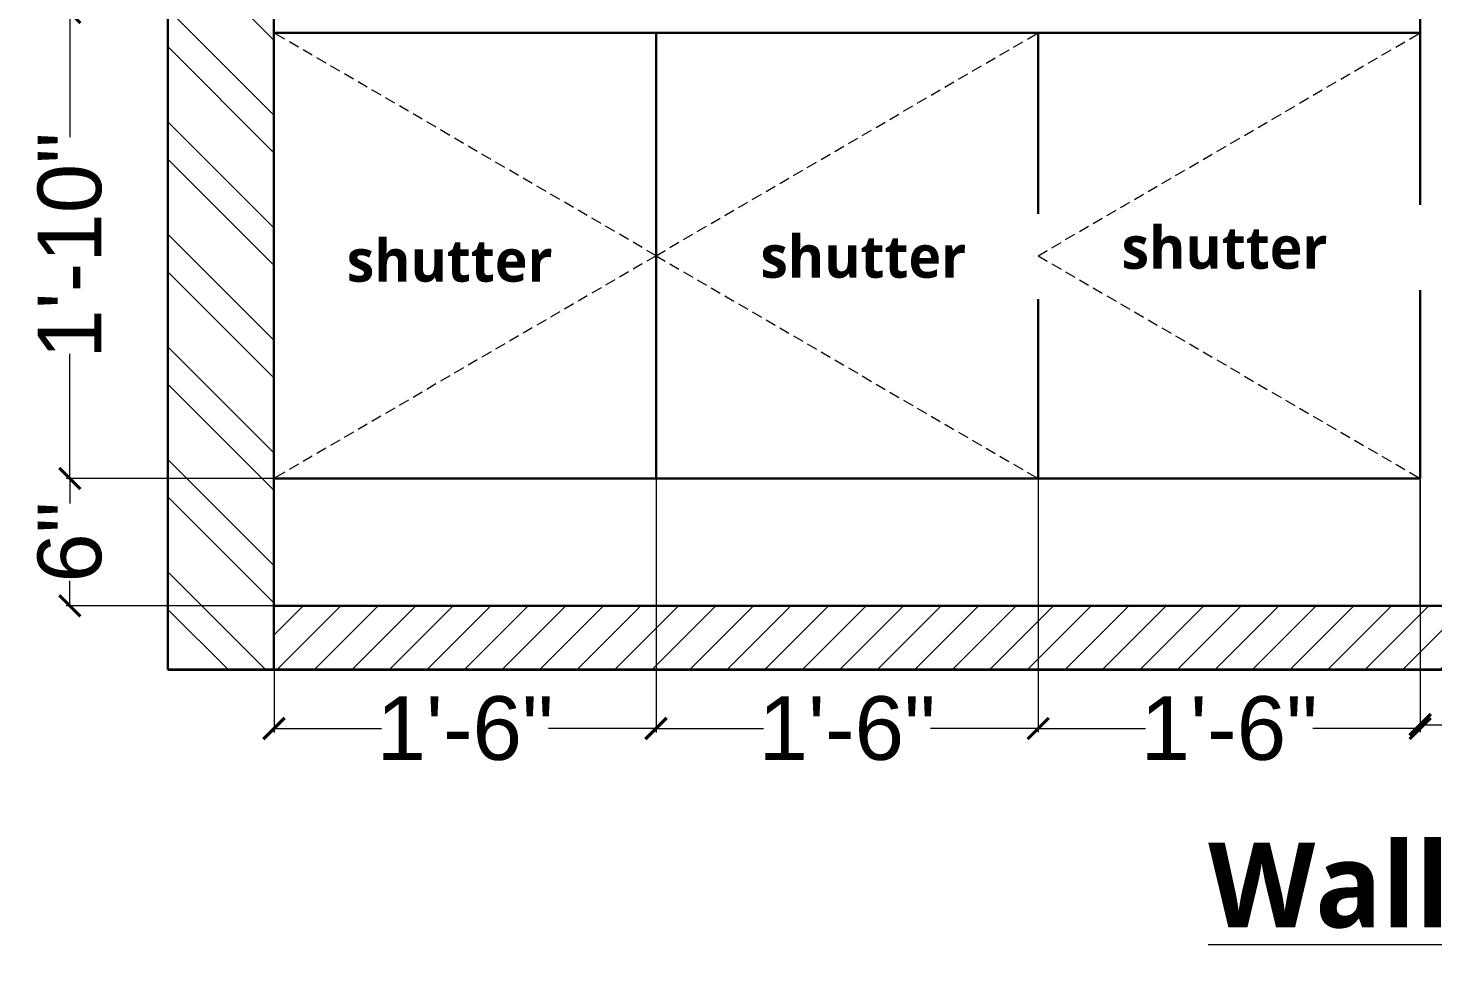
# Model space of a CAD drawing. Header units: inches. Extents: x 3324238 to 135265466, y -1036581 to 20094598.
# Drawn here: x 3355518.3 to 3355584.4, y -520167 to -520122.6 of the extents above; entities that cross this region are included whole.
import ezdxf
from ezdxf import colors
from ezdxf.entities.mleader import LeaderData, LeaderLine
from ezdxf.math import Vec2, Vec3

# ---------------------------------------------------------------- set-up
doc = ezdxf.new("R2010")
doc.units = ezdxf.units.IN
doc.header["$MEASUREMENT"] = 0
doc.header["$PDMODE"] = 3
doc.linetypes.add('00 . GROUND FLOOR$0$DASHED', pattern=[0.75, 0.5, -0.25])
for name, color, linetype, lineweight in [('dim05', 1, 'Continuous', 13), ('Flooring', 253, 'Continuous', 30), ('FURNITURE', 32, 'Continuous', 13), ('Labelling', 1, 'Continuous', 25), ('wall', 7, 'Continuous', 30)]:
    doc.layers.add(name, color=color, linetype=linetype, lineweight=lineweight)
doc.layers.add('hatch', color=253, linetype='Continuous', lineweight=0, transparency=0.4)
doc.layers.add('str coll', color=6, linetype='Continuous')
doc.styles.get("Standard").update_dxf_attribs({"font": 'GOTHIC.TTF'})
doc.styles.add('The Thakors 3 inches', font='arial.ttf', dxfattribs={"height": 3})
doc.dimstyles.new('The Thakors 3 inches', dxfattribs={"dimtxt": 3, "dimasz": 1, "dimexe": 0.179993, "dimexo": 0.0625, "dimgap": 0.089996, "dimtad": 0, "dimzin": 0, "dimdsep": 46, "dimlunit": 4, "dimtxsty": 'The Thakors 3 inches', "dimblk": 'ARCHTICK', "dimcen": 0.089996, "dimclrd": 5, "dimclre": 5, "dimclrt": 1, "dimadec": 0, "dimazin": 0, "dimtfac": 0.799988, "dimtofl": 0, "dimtmove": 1, "dimatfit": 3, "dimfxl": 1, "dimtolj": 1, "dimtzin": 0, "dimlwd": 5, "dimlwe": 13, "dimarcsym": 0})

# ---------------------------------------------------------------- blocks, each defined once
blk = doc.blocks.new('_ArchTick')
at = {"color": 0, "linetype": 'ByBlock', "const_width": 0.15}
blk.add_lwpolyline([(-0.5, -0.5), (0.5, 0.5)], dxfattribs=at)
blk = doc.blocks.new('*D187')
at = {"layer": 'Defpoints', "color": 0, "lineweight": 30, "ltscale": 4, "transparency": 16777216}
for p in [(3355520.23, -520143.799), (3355533.8, -520143.799, 0), (3355533.8, -520149.799, 0)]:
    blk.add_point(p, dxfattribs=at)
at = {"layer": 'dim05', "color": 5, "lineweight": 13, "ltscale": 4, "transparency": 16777216}
for p, q in [((3355533.737, -520143.799), (3355520.05, -520143.799)), ((3355533.737, -520149.799), (3355520.05, -520149.799))]:
    blk.add_line(p, q, dxfattribs=at)
at = {"layer": 'dim05', "color": 152, "lineweight": 5, "ltscale": 4, "transparency": 16777216}
for p, q in [((3355520.23, -520143.799), (3355520.23, -520144.977)), ((3355520.23, -520149.799), (3355520.23, -520148.621))]:
    blk.add_line(p, q, dxfattribs=at)
for p, rotation in [((3355520.23, -520143.799), 90), ((3355520.23, -520149.799), 270)]:
    blk.add_blockref('_ArchTick', p, dxfattribs=dict(at, rotation=rotation))
at = {"layer": 'dim05', "color": 1, "lineweight": 5, "ltscale": 4, "transparency": 16777216, "insert": (3355520.23, -520146.799), "char_height": 3, "attachment_point": 5, "rotation": 90, "style": 'The Thakors 3 inches'}
blk.add_mtext('\\A1;6"', dxfattribs=at)
blk = doc.blocks.new('*D188')
at = {"layer": 'Defpoints', "color": 0, "lineweight": 30, "ltscale": 4, "transparency": 16777216}
for p in [(3355520.23, -520121.84), (3355534.58, -520121.84, 0), (3355533.8, -520143.799, 0)]:
    blk.add_point(p, dxfattribs=at)
at = {"layer": 'dim05', "color": 5, "lineweight": 13, "ltscale": 4, "transparency": 16777216}
for p, q in [((3355534.517, -520121.84), (3355520.05, -520121.84)), ((3355533.737, -520143.799), (3355520.05, -520143.799))]:
    blk.add_line(p, q, dxfattribs=at)
at = {"layer": 'dim05', "color": 152, "lineweight": 5, "ltscale": 4, "transparency": 16777216}
for p, q in [((3355520.23, -520121.84), (3355520.23, -520127.718)), ((3355520.23, -520143.799), (3355520.23, -520137.921))]:
    blk.add_line(p, q, dxfattribs=at)
for p, rotation in [((3355520.23, -520121.84), 90), ((3355520.23, -520143.799), 270)]:
    blk.add_blockref('_ArchTick', p, dxfattribs=dict(at, rotation=rotation))
at = {"layer": 'dim05', "color": 1, "lineweight": 5, "ltscale": 4, "transparency": 16777216, "insert": (3355520.23, -520132.82), "char_height": 3, "attachment_point": 5, "rotation": 90, "style": 'The Thakors 3 inches'}
blk.add_mtext('\\A1;1\'-10"', dxfattribs=at)
blk = doc.blocks.new('*D191')
at = {"layer": 'Defpoints', "color": 0, "lineweight": 30, "ltscale": 4, "transparency": 16777216}
for p in [(3355583.843, -520143.801, 0), (3355656.476, -520145.304), (3355656.476, -520155.398)]:
    blk.add_point(p, dxfattribs=at)
at = {"layer": 'dim05', "color": 5, "lineweight": 13, "ltscale": 4, "transparency": 16777216}
for p, q in [((3355583.843, -520143.864), (3355583.843, -520155.578)), ((3355656.476, -520145.367), (3355656.476, -520155.578))]:
    blk.add_line(p, q, dxfattribs=at)
at = {"layer": 'dim05', "color": 152, "lineweight": 5, "ltscale": 4, "transparency": 16777216}
for p, q in [((3355583.843, -520155.398), (3355616.074, -520155.398)), ((3355656.476, -520155.398), (3355624.245, -520155.398))]:
    blk.add_line(p, q, dxfattribs=at)
at = {"layer": 'dim05', "color": 152, "lineweight": 5, "ltscale": 4, "transparency": 16777216, "rotation": 180}
blk.add_blockref('_ArchTick', (3355583.843, -520155.398), dxfattribs=at)
at = {"layer": 'dim05', "color": 152, "lineweight": 5, "ltscale": 4, "transparency": 16777216}
blk.add_blockref('_ArchTick', (3355656.476, -520155.398), dxfattribs=at)
at = {"layer": 'dim05', "color": 1, "lineweight": 5, "ltscale": 4, "transparency": 16777216, "insert": (3355620.159, -520155.398), "char_height": 3, "attachment_point": 5, "style": 'The Thakors 3 inches'}
blk.add_mtext('\\A1;6\'-1"', dxfattribs=at)
blk = doc.blocks.new('*D201')
at = {"layer": 'Defpoints', "color": 0, "lineweight": 30, "ltscale": 4, "transparency": 16777216}
for p in [(3355565.843, -520143.799, 0), (3355583.843, -520143.799), (3355583.843, -520155.578)]:
    blk.add_point(p, dxfattribs=at)
at = {"layer": 'dim05', "color": 5, "lineweight": 13, "ltscale": 4, "transparency": 16777216}
for p, q in [((3355565.843, -520143.862), (3355565.843, -520155.758)), ((3355583.843, -520143.862), (3355583.843, -520155.758))]:
    blk.add_line(p, q, dxfattribs=at)
at = {"layer": 'dim05', "color": 152, "lineweight": 5, "ltscale": 4, "transparency": 16777216}
for p, q in [((3355565.843, -520155.578), (3355570.907, -520155.578)), ((3355583.843, -520155.578), (3355578.779, -520155.578))]:
    blk.add_line(p, q, dxfattribs=at)
at = {"layer": 'dim05', "color": 152, "lineweight": 5, "ltscale": 4, "transparency": 16777216, "rotation": 180}
blk.add_blockref('_ArchTick', (3355565.843, -520155.578), dxfattribs=at)
at = {"layer": 'dim05', "color": 152, "lineweight": 5, "ltscale": 4, "transparency": 16777216}
blk.add_blockref('_ArchTick', (3355583.843, -520155.578), dxfattribs=at)
at = {"layer": 'dim05', "color": 1, "lineweight": 5, "ltscale": 4, "transparency": 16777216, "insert": (3355574.843, -520155.578), "char_height": 3, "attachment_point": 5, "style": 'The Thakors 3 inches'}
blk.add_mtext('\\A1;1\'-6"', dxfattribs=at)
blk = doc.blocks.new('*D202')
at = {"layer": 'Defpoints', "color": 0, "lineweight": 30, "ltscale": 4, "transparency": 16777216}
for p in [(3355547.842, -520143.8, 0), (3355565.843, -520143.801, 0), (3355565.843, -520155.578)]:
    blk.add_point(p, dxfattribs=at)
at = {"layer": 'dim05', "color": 5, "lineweight": 13, "ltscale": 4, "transparency": 16777216}
for p, q in [((3355547.842, -520143.862), (3355547.842, -520155.758)), ((3355565.843, -520143.863), (3355565.843, -520155.758))]:
    blk.add_line(p, q, dxfattribs=at)
at = {"layer": 'dim05', "color": 152, "lineweight": 5, "ltscale": 4, "transparency": 16777216}
for p, q in [((3355547.842, -520155.578), (3355552.906, -520155.578)), ((3355565.843, -520155.578), (3355560.779, -520155.578))]:
    blk.add_line(p, q, dxfattribs=at)
at = {"layer": 'dim05', "color": 152, "lineweight": 5, "ltscale": 4, "transparency": 16777216, "rotation": 180}
blk.add_blockref('_ArchTick', (3355547.842, -520155.578), dxfattribs=at)
at = {"layer": 'dim05', "color": 152, "lineweight": 5, "ltscale": 4, "transparency": 16777216}
blk.add_blockref('_ArchTick', (3355565.843, -520155.578), dxfattribs=at)
at = {"layer": 'dim05', "color": 1, "lineweight": 5, "ltscale": 4, "transparency": 16777216, "insert": (3355556.843, -520155.578), "char_height": 3, "attachment_point": 5, "style": 'The Thakors 3 inches'}
blk.add_mtext('\\A1;1\'-6"', dxfattribs=at)
blk = doc.blocks.new('*D203')
at = {"layer": 'Defpoints', "color": 0, "lineweight": 30, "ltscale": 4, "transparency": 16777216}
for p in [(3355529.847, -520143.799, 0), (3355547.842, -520143.8, 0), (3355547.842, -520155.579)]:
    blk.add_point(p, dxfattribs=at)
at = {"layer": 'dim05', "color": 5, "lineweight": 13, "ltscale": 4, "transparency": 16777216}
for p, q in [((3355529.847, -520143.862), (3355529.847, -520155.759)), ((3355547.842, -520143.862), (3355547.842, -520155.759))]:
    blk.add_line(p, q, dxfattribs=at)
at = {"layer": 'dim05', "color": 152, "lineweight": 5, "ltscale": 4, "transparency": 16777216}
for p, q in [((3355529.847, -520155.579), (3355534.909, -520155.579)), ((3355547.842, -520155.579), (3355542.781, -520155.579))]:
    blk.add_line(p, q, dxfattribs=at)
at = {"layer": 'dim05', "color": 152, "lineweight": 5, "ltscale": 4, "transparency": 16777216, "rotation": 180}
blk.add_blockref('_ArchTick', (3355529.847, -520155.579), dxfattribs=at)
at = {"layer": 'dim05', "color": 152, "lineweight": 5, "ltscale": 4, "transparency": 16777216}
blk.add_blockref('_ArchTick', (3355547.842, -520155.579), dxfattribs=at)
at = {"layer": 'dim05', "color": 1, "lineweight": 5, "ltscale": 4, "transparency": 16777216, "insert": (3355538.845, -520155.579), "char_height": 3, "attachment_point": 5, "style": 'The Thakors 3 inches'}
blk.add_mtext('\\A1;1\'-6"', dxfattribs=at)

msp = doc.modelspace()

# ---------------------------------------------------------------- hatches: boundary and pattern name
at = {"layer": 'hatch', "lineweight": 15, "true_color": 0x636466}
h = msp.add_hatch(dxfattribs=at)
h.set_pattern_fill('ANSI32', color=251, scale=10, angle=90)
h.set_pattern_definition([(135, (3606.6915, -571.009), (-2.6516504294, -2.6516504294), []), (135, (3606.6915, -569.2414), (-2.6516504294, -2.6516504294), [])])
h.paths.add_polyline_path([(3355656.476, -520035.804), (3355665.476, -520035.804), (3355665.476, -520149.804), (3355665.476, -520152.827), (3355656.476, -520152.804), (3355656.476, -520149.804)])
h.paths.add_polyline_path([(3355524.847, -520035.804), (3355529.847, -520035.804), (3355529.842, -520152.799), (3355524.847, -520152.799)])
at = {"layer": 'hatch'}
h = msp.add_hatch(dxfattribs=at)
h.set_pattern_fill('ANSI31', color=256, scale=10)
h.set_pattern_definition([(45, (3606.6915, -571.0091), (-0.8838834765, 0.8838834765), [])])
h.paths.add_polyline_path([(3355529.842, -520149.799), (3355656.476, -520149.804), (3355656.476, -520152.804), (3355529.842, -520152.799)])

# ---------------------------------------------------------------- linework, layer by layer
at = {"color": 1, "lineweight": 35}
msp.add_line((3355524.847, -520152.799, 0), (3355656.476, -520152.804), dxfattribs=at)
at = {"layer": 'Flooring', "ltscale": 4}
msp.add_line((3355529.847, -520149.799, 0), (3355656.476, -520149.804), dxfattribs=at)
at = {"layer": 'FURNITURE', "lineweight": 30}
for p, q in [((3355583.844, -520121.801, 0), (3355583.843, -520143.801, 0)), ((3355529.848, -520122.799, 0), (3355583.844, -520122.801, 0)), ((3355565.843, -520122.801, 0), (3355565.843, -520143.801, 0)), ((3355529.847, -520143.799, 0), (3355583.843, -520143.801, 0))]:
    msp.add_line(p, q, dxfattribs=at)
at = {"layer": 'str coll', "color": 18, "lineweight": 5, "true_color": 0x000000}
msp.add_line((3355583.843, -520149.801, 0), (3355583.847, -520031.804, 0), dxfattribs=at)
at = {"layer": 'wall', "lineweight": 30}
for p, q in [((3355524.847, -520035.804, 0), (3355524.847, -520152.799, 0)), ((3355529.843, -520118.554, 0), (3355529.842, -520152.799, 0))]:
    msp.add_line(p, q, dxfattribs=at)

# ---------------------------------------------------------------- texts
at = {"layer": 'dim05', "lineweight": 5, "ltscale": 4, "insert": (3355573.858, -520165.009, 0), "char_height": 4, "width": 108.86075, "attachment_point": 7, "bg_fill": 2}
msp.add_mtext('{\\fMalgun Gothic|b1|i0|c0|p34;\\L\\C1;Wall Elevation - D}', dxfattribs=at)

# ---------------------------------------------------------------- dimensions: what is measured, and where the dimension line sits
at = {"layer": 'dim05', "lineweight": 5, "ltscale": 4}
dim = msp.add_linear_dim(base=(3355520.23, -520143.799), p1=(3355533.8, -520149.799, 0), p2=(3355533.8, -520143.799, 0), angle=90, dimstyle='The Thakors 3 inches', override={"dimtxt": 32, "dimdec": 0, "dimclrd": 152}, dxfattribs=at)
dim.commit()
dim.dimension.update_dxf_attribs({"geometry": '*D187', "text_midpoint": (3355520.23, -520146.799)})
for base, p1, p2, picture, middle in [((3355547.842, -520155.579, 0), (3355529.847, -520143.799, 0), (3355547.842, -520143.8, 0), '*D203', (3355538.845, -520155.579, 0)), ((3355565.843, -520155.578, 0), (3355547.842, -520143.8, 0), (3355565.843, -520143.801, 0), '*D202', (3355556.843, -520155.578, 0)), ((3355583.843, -520155.578, 0), (3355565.843, -520143.799, 0), (3355583.843, -520143.799), '*D201', (3355574.843, -520155.578, 0)), ((3355656.476, -520155.398), (3355583.843, -520143.801, 0), (3355656.476, -520145.304), '*D191', (3355620.159, -520155.398))]:
    dim = msp.add_linear_dim(base=base, p1=p1, p2=p2, dimstyle='The Thakors 3 inches', override={"dimtxt": 32, "dimdec": 0, "dimclrd": 152}, dxfattribs=at)
    dim.commit()
    dim.dimension.update_dxf_attribs({"geometry": picture, "text_midpoint": middle})

# ---------------------------------------------------------------- next in the draw order: texts
at = {"char_height": 2, "width": 19.51963, "attachment_point": 7, "bg_fill": 2}
for insert in [(3355569.774, -520133.945, 0.001), (3355533.271, -520134.554, 0.001)]:
    msp.add_mtext('{\\fMalgun Gothic|b1|i0|c0|p34;shutter }', dxfattribs=dict(at, insert=insert))

# ---------------------------------------------------------------- next in the draw order: linework, layer by layer
at = {"layer": 'FURNITURE', "lineweight": 30}
msp.add_line((3355547.843, -520122.8, 0), (3355547.842, -520143.8, 0), dxfattribs=at)
at = {"layer": 'str coll', "color": 252, "linetype": '00 . GROUND FLOOR$0$DASHED', "lineweight": 0, "true_color": 0x939598}
for q in [(3355529.848, -520122.799, 0), (3355529.842, -520143.799, 0)]:
    msp.add_line((3355547.843, -520133.3, 0), q, dxfattribs=at)

# ---------------------------------------------------------------- next in the draw order: dimensions: what is measured, and where the dimension line sits
at = {"layer": 'dim05', "lineweight": 5, "ltscale": 4}
dim = msp.add_linear_dim(base=(3355520.23, -520121.84), p1=(3355533.8, -520143.799, 0), p2=(3355534.58, -520121.84, 0), angle=90, dimstyle='The Thakors 3 inches', override={"dimtxt": 32, "dimdec": 0, "dimclrd": 152}, dxfattribs=at)
dim.commit()
dim.dimension.update_dxf_attribs({"geometry": '*D188', "text_midpoint": (3355520.23, -520132.82)})

# ---------------------------------------------------------------- next in the draw order: leaders
at = {"layer": 'Labelling', "lineweight": 5}
ml = msp.add_multileader_mtext('Standard', dxfattribs=at)
ml.set_content('counter top\\P wash basin', color=256)
ml.set_leader_properties()
ml.build(insert=Vec2(0, 0))
ml.multileader.update_dxf_attribs({"arrow_head_size": 1.5})
ctx = ml.context
ctx.base_point, ctx.char_height, ctx.arrow_head_size, ctx.landing_gap_size, ctx.plane_origin = Vec3(3355677.386, -520118.175), 3, 1.5, 0.09, Vec3(3355550.761, -520118.175)
notes = []
notes.append((ctx, [(0, (1, 1, 0), (3355589.324, -520118.175), (1, 0), 88.062, [(0, [(3355558.434, -520118.175)], 0, [])])]))
ctx.mtext.insert, ctx.mtext.flow_direction = Vec3(3355677.476, -520116.647), 5
for ctx, leaders in notes:
    for number, flags, end, landing, length, lines in leaders:
        leader = LeaderData()
        leader.index, (leader.has_last_leader_line, leader.has_dogleg_vector, leader.attachment_direction) = number, flags
        leader.last_leader_point, leader.dogleg_vector, leader.dogleg_length = Vec3(end), Vec3(landing), length
        for number, points, colour, breaks in lines:
            line = LeaderLine()
            line.index, line.vertices, line.color, line.breaks = number, Vec3.list(points), colors.encode_raw_color(colour), breaks
            leader.lines.append(line)
        ctx.leaders.append(leader)

# ---------------------------------------------------------------- next in the draw order: texts
at = {"insert": (3355552.757, -520134.368, 0.001), "char_height": 2, "width": 19.51963, "attachment_point": 7, "bg_fill": 2}
msp.add_mtext('{\\fMalgun Gothic|b1|i0|c0|p34;shutter }', dxfattribs=at)

# ---------------------------------------------------------------- next in the draw order: linework, layer by layer
at = {"layer": 'str coll', "color": 252, "linetype": '00 . GROUND FLOOR$0$DASHED', "lineweight": 0, "true_color": 0x939598}
for p, q in [((3355547.843, -520133.3, 0), (3355565.843, -520122.801, 0)), ((3355565.843, -520133.301, 0), (3355583.844, -520122.801, 0)), ((3355547.843, -520133.3, 0), (3355565.843, -520143.801, 0)), ((3355565.843, -520133.301, 0), (3355583.843, -520143.8))]:
    msp.add_line(p, q, dxfattribs=at)

doc.saveas('drawing.dxf')
